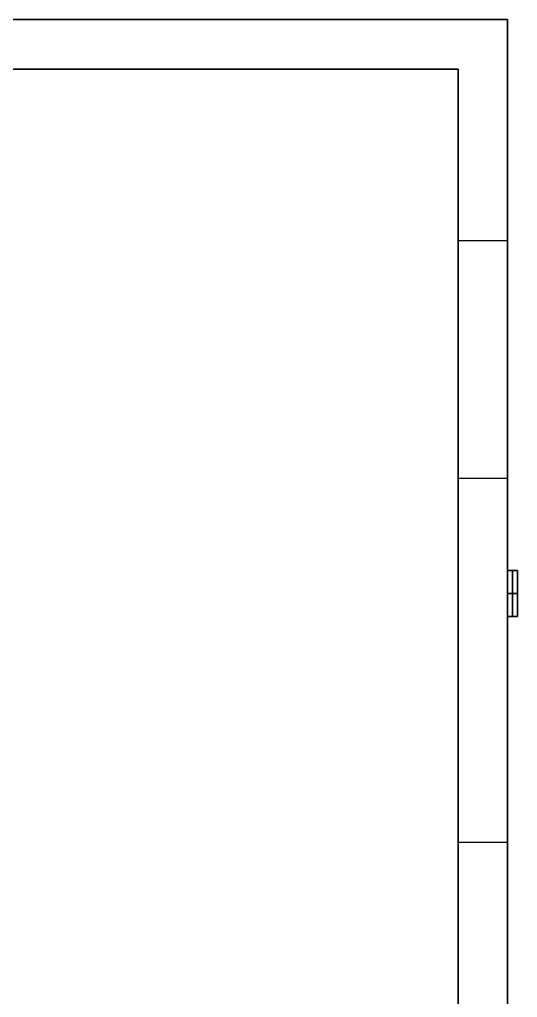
# Model space of a CAD drawing. Extents: x 0 to 3022, y -4615 to 0.
# Drawn here: x 1511 to 3022, y -2966 to 0 of the extents above; entities that cross this region are included whole.
import ezdxf

# ---------------------------------------------------------------- set-up
doc = ezdxf.new("R2010")
doc.units = 0
for name, color, linetype in [('LAYER0', 7, 'CONTINUOUS'), ('LAYER1', 7, 'CONTINUOUS'), ('LAYER482', 7, 'CONTINUOUS'), ('LAYER483', 7, 'CONTINUOUS'), ('LAYER484', 7, 'CONTINUOUS'), ('LAYER485', 7, 'CONTINUOUS')]:
    doc.layers.add(name, color=color, linetype=linetype)

msp = doc.modelspace()

# ---------------------------------------------------------------- linework, layer by layer
at = {"layer": 'LAYER0', "invisible_edges": 1}
for points in [[(2992, 0), (0, -4167.22), (0, 0), (2992, 0)], [(0, 0, 5), (2992, 0), (0, 0), (0, 0, 5)], [(2992, 0), (0, 0, 5), (2992, 0, 5), (2992, 0)], [(2992, -4162.78, 5), (0, 0, 5), (0, -4167.22, 5), (2992, -4162.78, 5)], [(0, 0, 5), (2992, -4162.78, 5), (2992, 0, 5), (0, 0, 5)], [(0, -4167.22), (2992, 0), (2992, -4162.78), (0, -4167.22)], [(2992, 0), (2992, -4162.78, 5), (2992, -4162.78), (2992, 0)], [(2992, -4162.78, 5), (2992, 0), (2992, 0, 5), (2992, -4162.78, 5)]]:
    msp.add_3dface(points, dxfattribs=at)
at = {"layer": 'LAYER1'}
for points, invisible_edges in [([(2992, 0, 5), (150, -150, 5), (0, 0, 5), (2992, 0, 5)], 3), ([(2992, 0, 2611), (2058, 0, 2138), (0, 0, 2611), (2992, 0, 2611)], 3), ([(795, 0, 2138), (0, 0, 2611), (2058, 0, 2138), (795, 0, 2138)], 3), ([(0, 0, 5), (795, 0, 1098), (2992, 0, 5), (0, 0, 5)], 3), ([(150, -150, 5), (2992, 0, 5), (2842, -150, 5), (150, -150, 5)], 3), ([(2058, 0, 1098), (2992, 0, 5), (795, 0, 1098), (2058, 0, 1098)], 3), ([(2992, 0, 2611), (2058, 0, 1098), (2058, 0, 2138), (2992, 0, 2611)], 5), ([(2992, 0, 5), (2058, 0, 1098), (2992, 0, 2611), (2992, 0, 5)], 3), ([(2842, -671, 5), (2992, 0, 5), (2992, -671, 5), (2842, -671, 5)], 1), ([(2842, -150, 5), (2992, 0, 5), (2842, -671, 5), (2842, -150, 5)], 3), ([(2992, 0, 2611), (2992, -671, 2205), (2992, 0, 5), (2992, 0, 2611)], 3), ([(2992, 0, 2611), (2992, -1391, 2205), (2992, -671, 2205), (2992, 0, 2611)], 5), ([(2992, 0, 2611), (2992, -2496, 2205), (2992, -1391, 2205), (2992, 0, 2611)], 7), ([(2992, 0, 2611), (2992, -3341, 2205), (2992, -2496, 2205), (2992, 0, 2611)], 5), ([(2992, -4162.78, 2611), (2992, -3341, 2205), (2992, 0, 2611), (2992, -4162.78, 2611)], 3), ([(2992, 0, 5), (2992, -671, 2205), (2992, -671, 5), (2992, 0, 5)], 1), ([(150, -150, 2611), (795, -150, 2138), (2842, -150, 2611), (150, -150, 2611)], 3), ([(795, -150, 1098), (150, -150, 5), (2058, -150, 1098), (795, -150, 1098)], 3), ([(2842, -150, 5), (2058, -150, 1098), (150, -150, 5), (2842, -150, 5)], 3), ([(2058, -150, 2138), (2842, -150, 2611), (795, -150, 2138), (2058, -150, 2138)], 3), ([(2058, -150, 1098), (2842, -150, 2611), (2058, -150, 2138), (2058, -150, 1098)], 3), ([(2058, -150, 1098), (2842, -150, 5), (2842, -150, 2611), (2058, -150, 1098)], 5), ([(2842, -671, 5), (2842, -150, 2611), (2842, -150, 5), (2842, -671, 5)], 1), ([(2842, -671, 2205), (2842, -150, 2611), (2842, -671, 5), (2842, -671, 2205)], 3), ([(2842, -1391, 2205), (2842, -150, 2611), (2842, -671, 2205), (2842, -1391, 2205)], 3), ([(2842, -2496, 2205), (2842, -150, 2611), (2842, -1391, 2205), (2842, -2496, 2205)], 7), ([(2842, -3341, 2205), (2842, -150, 2611), (2842, -2496, 2205), (2842, -3341, 2205)], 3), ([(2842, -3341, 2205), (2842, -4013, 2611), (2842, -150, 2611), (2842, -3341, 2205)], 5), ([(2842, -2496, 5), (2992, -1391, 5), (2992, -2496, 5), (2842, -2496, 5)], 1), ([(2992, -1391, 5), (2842, -2496, 5), (2842, -1391, 5), (2992, -1391, 5)], 1), ([(2842, -1391, 5), (2842, -2496, 5), (2842, -1391, 2205), (2842, -1391, 5)], 2), ([(2842, -2496, 2205), (2842, -1391, 2205), (2842, -2496, 5), (2842, -2496, 2205)], 3), ([(2992, -1391, 2205), (2992, -2496, 2205), (2992, -1391, 5), (2992, -1391, 2205)], 3), ([(2992, -1391, 5), (2992, -2496, 2205), (2992, -2496, 5), (2992, -1391, 5)], 1)]:
    msp.add_3dface(points, dxfattribs=dict(at, invisible_edges=invisible_edges))
at = {"layer": 'LAYER482', "invisible_edges": 1}
for points in [[(3007, -1810.922, 2240), (3007, -1740.922, 5), (3007, -1810.922, 5), (3007, -1810.922, 2240)], [(3007, -1740.922, 5), (3007, -1810.922, 2240), (3007, -1740.922, 2240), (3007, -1740.922, 5)], [(3022, -1810.922, 5), (3007, -1740.922, 5), (3022, -1740.922, 5), (3022, -1810.922, 5)], [(3007, -1740.922, 5), (3022, -1810.922, 5), (3007, -1810.922, 5), (3007, -1740.922, 5)], [(3022, -1740.922, 2240), (3007, -1740.922, 5), (3007, -1740.922, 2240), (3022, -1740.922, 2240)], [(3007, -1740.922, 5), (3022, -1740.922, 2240), (3022, -1740.922, 5), (3007, -1740.922, 5)], [(3007, -1810.922, 2240), (3022, -1740.922, 2240), (3007, -1740.922, 2240), (3007, -1810.922, 2240)], [(3022, -1740.922, 2240), (3007, -1810.922, 2240), (3022, -1810.922, 2240), (3022, -1740.922, 2240)], [(3022, -1740.922, 2240), (3022, -1810.922, 5), (3022, -1740.922, 5), (3022, -1740.922, 2240)], [(3022, -1810.922, 5), (3022, -1740.922, 2240), (3022, -1810.922, 2240), (3022, -1810.922, 5)], [(3022, -1810.922, 5), (3007, -1810.922, 2240), (3007, -1810.922, 5), (3022, -1810.922, 5)], [(3007, -1810.922, 2240), (3022, -1810.922, 5), (3022, -1810.922, 2240), (3007, -1810.922, 2240)]]:
    msp.add_3dface(points, dxfattribs=at)
at = {"layer": 'LAYER483', "invisible_edges": 1}
for points in [[(2992, -1810.922, 2240), (2992, -1740.922, 5), (2992, -1810.922, 5), (2992, -1810.922, 2240)], [(2992, -1740.922, 5), (2992, -1810.922, 2240), (2992, -1740.922, 2240), (2992, -1740.922, 5)], [(3007, -1810.922, 5), (2992, -1740.922, 5), (3007, -1740.922, 5), (3007, -1810.922, 5)], [(2992, -1740.922, 5), (3007, -1810.922, 5), (2992, -1810.922, 5), (2992, -1740.922, 5)], [(3007, -1740.922, 2240), (2992, -1740.922, 5), (2992, -1740.922, 2240), (3007, -1740.922, 2240)], [(2992, -1740.922, 5), (3007, -1740.922, 2240), (3007, -1740.922, 5), (2992, -1740.922, 5)], [(2992, -1810.922, 2240), (3007, -1740.922, 2240), (2992, -1740.922, 2240), (2992, -1810.922, 2240)], [(3007, -1740.922, 2240), (2992, -1810.922, 2240), (3007, -1810.922, 2240), (3007, -1740.922, 2240)], [(3007, -1740.922, 2240), (3007, -1810.922, 5), (3007, -1740.922, 5), (3007, -1740.922, 2240)], [(3007, -1810.922, 5), (3007, -1740.922, 2240), (3007, -1810.922, 2240), (3007, -1810.922, 5)], [(3007, -1810.922, 5), (2992, -1810.922, 2240), (2992, -1810.922, 5), (3007, -1810.922, 5)], [(2992, -1810.922, 2240), (3007, -1810.922, 5), (3007, -1810.922, 2240), (2992, -1810.922, 2240)]]:
    msp.add_3dface(points, dxfattribs=at)
at = {"layer": 'LAYER484', "invisible_edges": 1}
for points in [[(3007, -1740.922, 2240), (3007, -1670.922, 5), (3007, -1740.922, 5), (3007, -1740.922, 2240)], [(3007, -1670.922, 5), (3007, -1740.922, 2240), (3007, -1670.922, 2240), (3007, -1670.922, 5)], [(3022, -1740.922, 5), (3007, -1670.922, 5), (3022, -1670.922, 5), (3022, -1740.922, 5)], [(3007, -1670.922, 5), (3022, -1740.922, 5), (3007, -1740.922, 5), (3007, -1670.922, 5)], [(3022, -1670.922, 2240), (3007, -1670.922, 5), (3007, -1670.922, 2240), (3022, -1670.922, 2240)], [(3007, -1670.922, 5), (3022, -1670.922, 2240), (3022, -1670.922, 5), (3007, -1670.922, 5)], [(3007, -1740.922, 2240), (3022, -1670.922, 2240), (3007, -1670.922, 2240), (3007, -1740.922, 2240)], [(3022, -1670.922, 2240), (3007, -1740.922, 2240), (3022, -1740.922, 2240), (3022, -1670.922, 2240)], [(3022, -1670.922, 2240), (3022, -1740.922, 5), (3022, -1670.922, 5), (3022, -1670.922, 2240)], [(3022, -1740.922, 5), (3022, -1670.922, 2240), (3022, -1740.922, 2240), (3022, -1740.922, 5)], [(3022, -1740.922, 5), (3007, -1740.922, 2240), (3007, -1740.922, 5), (3022, -1740.922, 5)], [(3007, -1740.922, 2240), (3022, -1740.922, 5), (3022, -1740.922, 2240), (3007, -1740.922, 2240)]]:
    msp.add_3dface(points, dxfattribs=at)
at = {"layer": 'LAYER485', "invisible_edges": 1}
for points in [[(2992, -1740.922, 2240), (2992, -1670.922, 5), (2992, -1740.922, 5), (2992, -1740.922, 2240)], [(2992, -1670.922, 5), (2992, -1740.922, 2240), (2992, -1670.922, 2240), (2992, -1670.922, 5)], [(3007, -1740.922, 5), (2992, -1670.922, 5), (3007, -1670.922, 5), (3007, -1740.922, 5)], [(2992, -1670.922, 5), (3007, -1740.922, 5), (2992, -1740.922, 5), (2992, -1670.922, 5)], [(3007, -1670.922, 2240), (2992, -1670.922, 5), (2992, -1670.922, 2240), (3007, -1670.922, 2240)], [(2992, -1670.922, 5), (3007, -1670.922, 2240), (3007, -1670.922, 5), (2992, -1670.922, 5)], [(2992, -1740.922, 2240), (3007, -1670.922, 2240), (2992, -1670.922, 2240), (2992, -1740.922, 2240)], [(3007, -1670.922, 2240), (2992, -1740.922, 2240), (3007, -1740.922, 2240), (3007, -1670.922, 2240)], [(3007, -1670.922, 2240), (3007, -1740.922, 5), (3007, -1670.922, 5), (3007, -1670.922, 2240)], [(3007, -1740.922, 5), (3007, -1670.922, 2240), (3007, -1740.922, 2240), (3007, -1740.922, 5)], [(3007, -1740.922, 5), (2992, -1740.922, 2240), (2992, -1740.922, 5), (3007, -1740.922, 5)], [(2992, -1740.922, 2240), (3007, -1740.922, 5), (3007, -1740.922, 2240), (2992, -1740.922, 2240)]]:
    msp.add_3dface(points, dxfattribs=at)

# ---------------------------------------------------------------- meshes
at = {"layer": 'LAYER1'}
mesh = msp.add_polymesh((5, 2), dxfattribs=at)
for k, corner in enumerate([(2842, -150, 2611), (150, -150, 2611), (2842, -4013, 2611), (2842, -150, 2611), (150, -4017, 2611), (2842, -4013, 2611), (150, -150, 2611), (150, -4017, 2611), (0, 0, 2611), (0, -4167.223, 2611)]):
    mesh.set_mesh_vertex(divmod(k, 2), corner)

doc.saveas('drawing.dxf')
